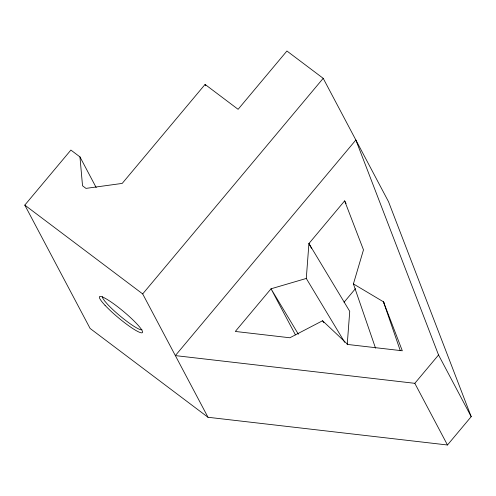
<?xml version="1.0" encoding="UTF-8"?>
<svg xmlns="http://www.w3.org/2000/svg" width="496" height="496" viewBox="0 0 496 496"><rect width="100%" height="100%" fill="white"/><g stroke="black" fill="none" stroke-linecap="round" stroke-linejoin="round"><path stroke-width="0.74" d="M344.72 342.321L306.286 278.454L308.927 243.536L344.639 200.88L346.078 203.589M347.212 344.751L349.736 311.352L308.927 243.536L311.438 248.279M375.534 348.161L353.412 283.91L363.481 249.854L344.639 200.88M79.955 156.897L82.534 185.795L85.969 188.387L122.208 183.408L205.077 84.432L238.105 109.312L286.924 51.007L323.2 78.331L388.511 201.68L471.2 416.659L447.473 444.993L208.004 417.272L90.111 328.457L24.8 205.108L70.885 150.071L79.955 156.897L96.187 187.569M208.004 417.272L142.693 293.923L323.2 78.331M344.063 302.25L355.471 288.622M414.817 383.321L438.545 354.981L355.855 140.008L175.348 355.601L414.817 383.321L447.473 444.993M141.937 329.456L141.348 329.803A25.835 3.739 39.9 0 1 107.632 304.401L104.631 300.942L102.839 298.307L102.368 296.67M353.412 283.91L383.47 301.816L402.306 350.784L347.752 344.472L322.561 320.757L289.869 337.77L235.315 331.452L271.033 288.796L306.286 278.454M24.8 205.108L142.693 293.923M322.561 320.757L323.857 322.691M298.369 334.23L271.033 288.796L295.43 334.887M438.545 354.981L471.2 416.659M384.543 303.85L383.47 301.816L400.309 350.734M205.077 84.432L205.778 85.765M105.04 305.319A27.987 4.055 39.9 0 0 141.571 332.841A27.987 4.055 39.9 0 0 116.2 305.66A27.987 4.055 39.9 0 0 105.04 305.319"/></g></svg>
